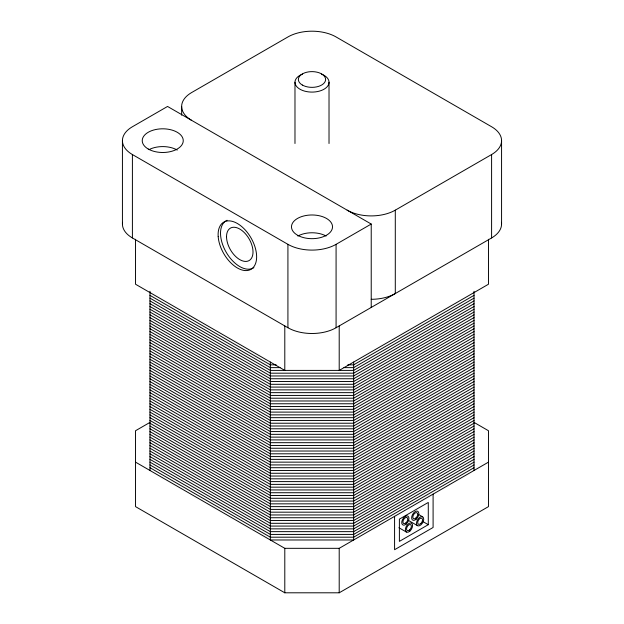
<?xml version="1.0" encoding="UTF-8"?>
<svg xmlns="http://www.w3.org/2000/svg" width="624" height="624" viewBox="0 0 624 624"><rect width="100%" height="100%" fill="white"/><g stroke="black" fill="none" stroke-linecap="round" stroke-linejoin="round"><path stroke-width="0.94" d="M371.225 224.047L167.552 106.454L132.405 126.75A34.047 19.656 0 0 0 132.405 154.549L287.921 244.335A34.047 19.656 0 0 0 336.079 244.335L371.225 224.047L371.225 307.445M347.147 210.148A34.047 19.656 0 0 0 395.296 210.148L491.595 154.549A34.047 19.656 0 0 0 491.595 126.75L336.079 36.956A34.047 19.656 0 0 0 287.921 36.956L191.623 92.555A34.047 19.656 0 0 0 191.623 120.354M149.978 422.393L135.533 430.732L135.533 506.626L284.794 592.8L339.206 592.8L488.467 506.626L488.467 430.732L474.022 422.393M122.561 222.331A34.047 19.656 0 0 0 132.405 237.947L287.921 327.733A34.047 19.656 0 0 0 336.079 327.733L491.595 237.947A34.047 19.656 0 0 0 501.439 222.331M474.022 295.347L353.652 364.845L347.841 364.845M474.022 298.132L353.652 367.63L343.964 367.63M474.022 300.908L353.652 370.406L270.348 370.406L149.978 300.908M474.022 303.693L353.652 373.183L270.348 373.183L149.978 303.693M474.022 306.47L353.652 375.968L270.348 375.968L149.978 306.47M474.022 309.247L353.652 378.745L270.348 378.745L149.978 309.247M474.022 312.031L353.652 381.529L270.348 381.529L149.978 312.031M474.022 314.808L353.652 384.306L270.348 384.306L149.978 314.808M474.022 317.593L353.652 387.083L270.348 387.083L149.978 317.593M474.022 320.369L353.652 389.867L270.348 389.867L149.978 320.369M474.022 323.146L353.652 392.644L270.348 392.644L149.978 323.146M474.022 325.931L353.652 395.429L270.348 395.429L149.978 325.931M474.022 328.708L353.652 398.206L270.348 398.206L149.978 328.708M474.022 331.492L353.652 400.982L270.348 400.982L149.978 331.492M474.022 334.269L353.652 403.767L270.348 403.767L149.978 334.269M474.022 337.046L353.652 406.544L270.348 406.544L149.978 337.046M474.022 339.83L353.652 409.328L270.348 409.328L149.978 339.83M474.022 342.607L353.652 412.105L270.348 412.105L149.978 342.607M474.022 345.392L353.652 414.882L270.348 414.882L149.978 345.392M474.022 348.169L353.652 417.667L270.348 417.667L149.978 348.169M474.022 350.945L353.652 420.443L270.348 420.443L149.978 350.945M474.022 353.73L353.652 423.228L270.348 423.228L149.978 353.73M474.022 356.507L353.652 426.005L270.348 426.005L149.978 356.507M474.022 359.291L353.652 428.782L270.348 428.782L149.978 359.291M474.022 362.068L353.652 431.566L270.348 431.566L149.978 362.068M474.022 364.845L353.652 434.343L270.348 434.343L149.978 364.845M474.022 367.63L353.652 437.128L270.348 437.128L149.978 367.63M474.022 370.406L353.652 439.904L270.348 439.904L149.978 370.406M474.022 373.191L353.652 442.681L270.348 442.681L149.978 373.191M474.022 375.968L353.652 445.466L270.348 445.466L149.978 375.968M474.022 378.745L353.652 448.243L270.348 448.243L149.978 378.745M474.022 381.529L353.652 451.027L270.348 451.027L149.978 381.529M474.022 384.306L353.652 453.804L270.348 453.804L149.978 384.306M474.022 387.091L353.652 456.581L270.348 456.581L149.978 387.091M474.022 389.867L353.652 459.365L270.348 459.365L149.978 389.867M474.022 392.644L353.652 462.142L270.348 462.142L149.978 392.644M474.022 395.429L353.652 464.927L270.348 464.927L149.978 395.429M474.022 398.206L353.652 467.704L270.348 467.704L149.978 398.206M474.022 400.99L353.652 470.48L270.348 470.48L149.978 400.99M474.022 403.767L353.652 473.265L270.348 473.265L149.978 403.767M474.022 406.544L353.652 476.042L270.348 476.042L149.978 406.544M474.022 409.328L353.652 478.826L270.348 478.826L149.978 409.328M474.022 412.105L353.652 481.603L270.348 481.603L149.978 412.105M474.022 414.89L353.652 484.38L270.348 484.38L149.978 414.89M474.022 417.667L353.652 487.165L270.348 487.165L149.978 417.667M474.022 420.443L353.652 489.941L270.348 489.941L149.978 420.443M474.022 423.228L353.652 492.726L270.348 492.726L149.978 423.228M474.022 426.005L353.652 495.503L270.348 495.503L149.978 426.005M474.022 428.789L353.652 498.28L270.348 498.28L149.978 428.789M474.022 431.566L353.652 501.064L270.348 501.064L149.978 431.566M474.022 434.343L353.652 503.841L270.348 503.841L149.978 434.343M474.022 437.128L353.652 506.626L270.348 506.626L149.978 437.128M474.022 439.904L353.652 509.402L270.348 509.402L149.978 439.904M474.022 442.689L353.652 512.179L270.348 512.179L149.978 442.689M474.022 445.466L353.652 514.964L270.348 514.964L149.978 445.466M474.022 448.243L353.652 517.741L270.348 517.741L149.978 448.243M474.022 451.027L353.652 520.525L270.348 520.525L149.978 451.027M474.022 453.804L353.652 523.302L270.348 523.302L149.978 453.804M474.022 456.589L353.652 526.079L270.348 526.079L149.978 456.589M474.022 459.365L353.652 528.863L270.348 528.863L149.978 459.365M474.022 462.142L353.652 531.64L270.348 531.64L149.978 462.142M474.022 464.927L353.652 534.425L270.348 534.425L149.978 464.927M474.022 467.704L353.652 537.202L270.348 537.202L149.978 467.704M135.533 462.142L284.794 548.324L339.206 548.324L488.467 462.142M428.282 524.69L399.391 541.375L399.391 519.129L428.282 502.453L428.282 524.69L422.471 521.336M276.159 364.845L270.348 364.845L149.978 295.347M280.036 367.63L270.348 367.63L149.978 298.132M418.509 514.441L422.659 516.836A5.109 2.948 -60 0 1 421.036 524.753A5.109 2.948 -60 0 1 416.614 522.194A5.109 2.948 -60 0 1 422.659 516.836M408.416 520.408L417.55 525.681M398.923 527.74L406.396 532.054M501.571 140.65L501.571 224.047M491.595 154.549L491.595 237.947M488.467 239.281L488.467 284.232L339.206 370.406L339.206 325.931M474.022 291.291L474.022 470.488M433.095 494.114L433.095 527.475L394.579 549.713L394.579 516.352M395.296 210.148L395.296 293.545A34.047 19.656 0 0 1 371.225 299.302M353.652 362.068L353.652 539.978L270.348 539.978L270.348 362.068M339.206 548.324L339.206 592.8M336.079 244.335L336.079 327.733M329.02 82.267L329.02 143.512M294.98 82.267L294.98 143.512M287.921 244.335L287.921 327.733M284.794 325.931L284.794 370.406L135.533 284.232L135.533 239.281M284.794 548.324L284.794 592.8M181.654 106.454L181.654 115.183M149.978 291.291L149.978 470.488M132.405 154.549L132.405 237.947M122.429 140.65L122.429 224.047M253.898 267.61A27.238 15.725 60 0 1 225.958 251.846A27.238 15.725 60 0 1 227.105 220.272M297.866 236.028A20.514 11.848 0 0 1 326.118 236.02M149.003 149.635A20.514 11.848 0 0 1 177.247 150.064M321.454 74.092A17.02 9.828 0 0 1 324.8 88.748A17.02 9.828 0 0 1 299.2 88.748A17.02 9.828 0 0 1 302.546 74.092M218.189 236.644A27.238 15.725 60 0 0 248.453 270.317A27.238 15.725 60 0 0 245.466 230.225A27.238 15.725 60 0 0 218.189 236.644M297.882 235.42A20.514 11.848 0 0 0 331.952 229.585A20.514 11.848 0 0 0 306.166 215.467A20.514 11.848 0 0 0 297.882 235.42M148.231 149.019A20.514 11.848 0 0 0 182.551 143.715A20.514 11.848 0 0 0 157.427 129.207A20.514 11.848 0 0 0 148.231 149.019M226.535 236.691A18.728 10.811 60 0 0 246.394 261.401A18.728 10.811 60 0 0 246.394 234.92A18.728 10.811 60 0 0 226.535 236.691M416.177 519.207A5.109 2.948 -60 0 0 417.799 511.298A5.109 2.948 -60 0 0 411.754 516.656A5.109 2.948 -60 0 0 416.177 519.207M415.873 518.045A3.401 1.966 -60 0 0 416.949 512.772A3.401 1.966 -60 0 0 412.924 516.344A3.401 1.966 -60 0 0 415.873 518.045M406.279 524.012A5.109 2.948 -60 0 0 407.893 516.103A5.109 2.948 -60 0 0 401.856 521.461A5.109 2.948 -60 0 0 406.279 524.012M405.967 522.85A3.401 1.966 -60 0 0 407.043 517.577A3.401 1.966 -60 0 0 403.018 521.149A3.401 1.966 -60 0 0 405.967 522.85M409.882 531.118A5.109 2.948 -60 0 0 411.505 523.208A5.109 2.948 -60 0 0 405.46 528.567A5.109 2.948 -60 0 0 409.882 531.118M409.57 529.955A3.401 1.966 -60 0 0 410.654 524.683A3.401 1.966 -60 0 0 406.622 528.255A3.401 1.966 -60 0 0 409.57 529.955M302.367 85.051A13.619 7.862 0 0 0 325.151 81.526A13.619 7.862 0 0 0 308.474 71.893A13.619 7.862 0 0 0 302.367 85.051M420.724 523.583A3.401 1.966 -60 0 0 421.808 518.31A3.401 1.966 -60 0 0 417.776 521.882A3.401 1.966 -60 0 0 420.724 523.583"/></g></svg>
